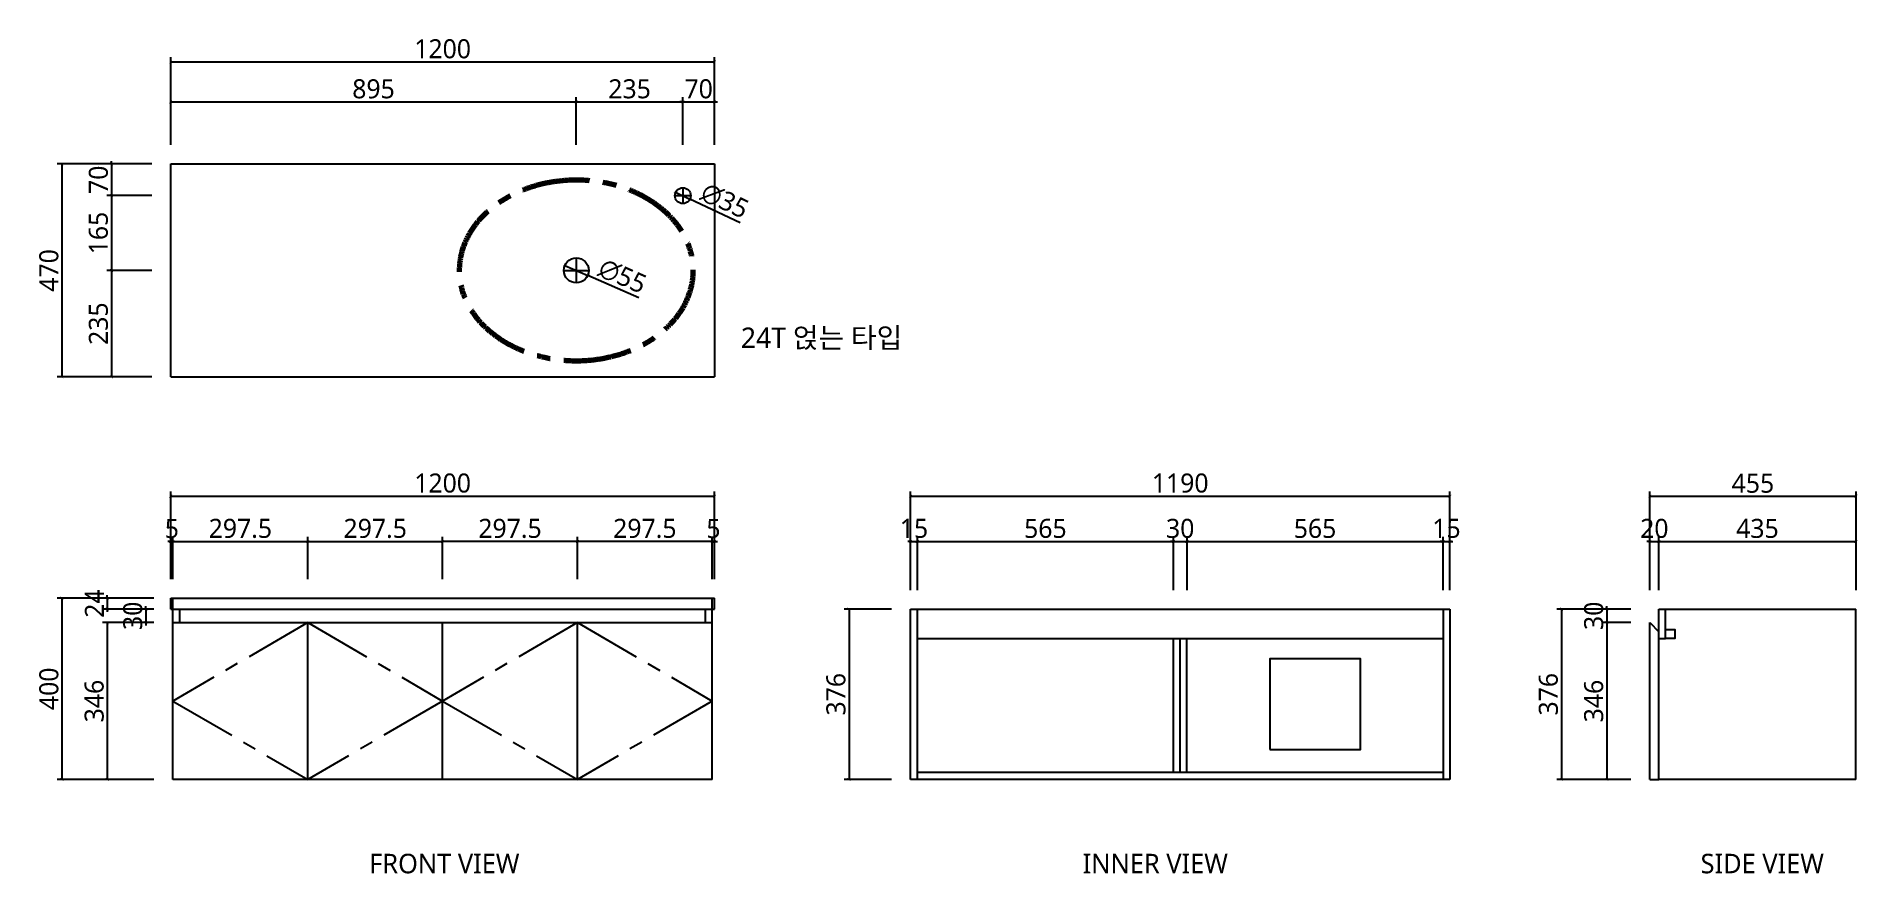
# Model space of a CAD drawing. Extents: x 928564 to 932583, y -539767 to -537920.
import ezdxf
from ezdxf.enums import TextEntityAlignment as Align

# ---------------------------------------------------------------- set-up
doc = ezdxf.new("R2010")
doc.units = 0
doc.header["$LTSCALE"] = 60
doc.header["$MEASUREMENT"] = 0
doc.header["$PDMODE"] = 34
doc.header["$PDSIZE"] = -5
doc.linetypes.add('CENTERX2', pattern=[4, 2.5, -0.5, 0.5, -0.5])
doc.layers.get('0').update_dxf_attribs({"linetype": 'CONTINUOUS'})
doc.layers.get('Defpoints').update_dxf_attribs({"color": 13, "linetype": 'CONTINUOUS'})
for name, color, linetype in [('HAT', 251, 'CENTERX2'), ('S-DIM', 8, 'CONTINUOUS'), ('TEX', 3, 'CONTINUOUS'), ('TITLE @ 1', 251, 'CONTINUOUS')]:
    doc.layers.add(name, color=color, linetype=linetype)
doc.styles.get("Standard").update_dxf_attribs({"font": 'malgun.ttf'})
doc.styles.add('카비원', font='malgun.ttf', dxfattribs={"height": 45})
doc.dimstyles.new('카비원', dxfattribs={"dimscale": 7, "dimtxt": 6, "dimasz": 0.9, "dimexe": 1.5, "dimexo": 6, "dimgap": 1, "dimtad": 1, "dimdsep": 46, "dimtxsty": 'Standard', "dimblk": 'ARCHTICK', "dimcen": 3, "dimclrd": 8, "dimclre": 8, "dimclrt": 7, "dimazin": 0, "dimtfac": 0.6, "dimtix": 1, "dimtmove": 1, "dimatfit": 3, "dimfxl": 1.5, "dimtolj": 1, "dimtzin": 0, "dimlwd": -1, "dimlwe": -1, "dimarcsym": 1})

# ---------------------------------------------------------------- blocks, each defined once
blk = doc.blocks.new('_ArchTick')
at = {"color": 0, "linetype": 'ByBlock', "transparency": 16777216, "const_width": 0.15}
blk.add_lwpolyline([(-0.5, -0.5), (0.5, 0.5)], dxfattribs=at)
blk = doc.blocks.new('*D4564')
at = {"layer": 'Defpoints', "color": 0}
for p in [(930060.6, -538934.5), (928860.6, -539159.5), (930060.6, -539159.5)]:
    blk.add_point(p, dxfattribs=at)
at = {"layer": 'S-DIM', "color": 8}
for p, q in [((928860.6, -539117.5), (928860.6, -538924)), ((928860.6, -538934.5), (930060.6, -538934.5)), ((930060.6, -539117.5), (930060.6, -538924))]:
    blk.add_line(p, q, dxfattribs=at)
at = {"layer": 'S-DIM', "color": 8, "xscale": 6.3, "yscale": 6.3, "zscale": 6.3, "rotation": 180}
blk.add_blockref('_ArchTick', (928860.6, -538934.5), dxfattribs=at)
at = {"layer": 'S-DIM', "color": 8, "xscale": 6.3, "yscale": 6.3, "zscale": 6.3}
blk.add_blockref('_ArchTick', (930060.6, -538934.5), dxfattribs=at)
at = {"layer": 'S-DIM', "color": 7, "insert": (929460.6, -538905.7), "char_height": 42, "attachment_point": 5}
blk.add_mtext('\\A1;1200', dxfattribs=at)
blk = doc.blocks.new('*D4565')
at = {"layer": 'Defpoints', "color": 0}
for p in [(928865.6, -539159.5), (928620.6, -539559.5), (928865.6, -539559.5)]:
    blk.add_point(p, dxfattribs=at)
at = {"layer": 'S-DIM', "color": 8}
for p, q in [((928823.6, -539159.5), (928610.1, -539159.5)), ((928620.6, -539159.5), (928620.6, -539559.5)), ((928823.6, -539559.5), (928610.1, -539559.5))]:
    blk.add_line(p, q, dxfattribs=at)
at = {"layer": 'S-DIM', "color": 8, "xscale": 6.3, "yscale": 6.3, "zscale": 6.3}
for p, rotation in [((928620.6, -539159.5), 90), ((928620.6, -539559.5), 270)]:
    blk.add_blockref('_ArchTick', p, dxfattribs=dict(at, rotation=rotation))
at = {"layer": 'S-DIM', "color": 7, "insert": (928591.9, -539359.5), "char_height": 42, "attachment_point": 5, "rotation": 90}
blk.add_mtext('\\A1;400', dxfattribs=at)
blk = doc.blocks.new('*D4566')
at = {"layer": 'Defpoints', "color": 0}
for p in [(928865.6, -539213.5), (928720.6, -539559.5), (928865.6, -539559.5)]:
    blk.add_point(p, dxfattribs=at)
at = {"layer": 'S-DIM', "color": 8}
for p, q in [((928823.6, -539213.5), (928710.1, -539213.5)), ((928720.6, -539213.5), (928720.6, -539559.5)), ((928823.6, -539559.5), (928710.1, -539559.5))]:
    blk.add_line(p, q, dxfattribs=at)
at = {"layer": 'S-DIM', "color": 8, "xscale": 6.3, "yscale": 6.3, "zscale": 6.3}
for p, rotation in [((928720.6, -539213.5), 90), ((928720.6, -539559.5), 270)]:
    blk.add_blockref('_ArchTick', p, dxfattribs=dict(at, rotation=rotation))
at = {"layer": 'S-DIM', "color": 7, "insert": (928691.9, -539386.5), "char_height": 42, "attachment_point": 5, "rotation": 90}
blk.add_mtext('\\A1;346', dxfattribs=at)
blk = doc.blocks.new('*D4567')
at = {"layer": 'Defpoints', "color": 0}
for p in [(932579.3, -538934.5), (932124.3, -539183.5), (932579.3, -539183.5)]:
    blk.add_point(p, dxfattribs=at)
at = {"layer": 'S-DIM', "color": 8}
for p, q in [((932124.3, -539141.5), (932124.3, -538924)), ((932124.3, -538934.5), (932579.3, -538934.5)), ((932579.3, -539141.5), (932579.3, -538924))]:
    blk.add_line(p, q, dxfattribs=at)
at = {"layer": 'S-DIM', "color": 8, "xscale": 6.3, "yscale": 6.3, "zscale": 6.3, "rotation": 180}
blk.add_blockref('_ArchTick', (932124.3, -538934.5), dxfattribs=at)
at = {"layer": 'S-DIM', "color": 8, "xscale": 6.3, "yscale": 6.3, "zscale": 6.3}
blk.add_blockref('_ArchTick', (932579.3, -538934.5), dxfattribs=at)
at = {"layer": 'S-DIM', "color": 7, "insert": (932351.8, -538906.1), "char_height": 42, "attachment_point": 5}
blk.add_mtext('\\A1;455', dxfattribs=at)
blk = doc.blocks.new('*D4568')
at = {"layer": 'Defpoints', "color": 0}
for p in [(932124.3, -539183.5), (931929.3, -539559.5), (932124.3, -539559.5)]:
    blk.add_point(p, dxfattribs=at)
at = {"layer": 'S-DIM', "color": 8}
for p, q in [((932082.3, -539183.5), (931918.8, -539183.5)), ((931929.3, -539183.5), (931929.3, -539559.5)), ((932082.3, -539559.5), (931918.8, -539559.5))]:
    blk.add_line(p, q, dxfattribs=at)
at = {"layer": 'S-DIM', "color": 8, "xscale": 6.3, "yscale": 6.3, "zscale": 6.3}
for p, rotation in [((931929.3, -539183.5), 90), ((931929.3, -539559.5), 270)]:
    blk.add_blockref('_ArchTick', p, dxfattribs=dict(at, rotation=rotation))
at = {"layer": 'S-DIM', "color": 7, "insert": (931900.6, -539371.5), "char_height": 42, "attachment_point": 5, "rotation": 90}
blk.add_mtext('\\A1;376', dxfattribs=at)
blk = doc.blocks.new('*D4569')
at = {"layer": 'Defpoints', "color": 0}
for p in [(932124.3, -539183.5), (932029.3, -539213.5), (932124.3, -539213.5)]:
    blk.add_point(p, dxfattribs=at)
at = {"layer": 'S-DIM', "color": 8}
for p, q in [((932082.3, -539183.5), (932018.8, -539183.5)), ((932029.3, -539183.5), (932029.3, -539177.2)), ((932029.3, -539183.5), (932029.3, -539213.5)), ((932082.3, -539213.5), (932018.8, -539213.5)), ((932029.3, -539213.5), (932029.3, -539219.8))]:
    blk.add_line(p, q, dxfattribs=at)
at = {"layer": 'S-DIM', "color": 8, "xscale": 6.3, "yscale": 6.3, "zscale": 6.3}
for p, rotation in [((932029.3, -539183.5), 270), ((932029.3, -539213.5), 90)]:
    blk.add_blockref('_ArchTick', p, dxfattribs=dict(at, rotation=rotation))
at = {"layer": 'S-DIM', "color": 7, "insert": (932000.6, -539198.5), "char_height": 42, "attachment_point": 5, "rotation": 90}
blk.add_mtext('\\A1;30', dxfattribs=at)
blk = doc.blocks.new('*D4570')
at = {"layer": 'Defpoints', "color": 0}
for p in [(932124.3, -539213.5), (932029.3, -539559.5), (932124.3, -539559.5)]:
    blk.add_point(p, dxfattribs=at)
at = {"layer": 'S-DIM', "color": 8}
for p, q in [((932082.3, -539213.5), (932018.8, -539213.5)), ((932029.3, -539213.5), (932029.3, -539559.5)), ((932082.3, -539559.5), (932018.8, -539559.5))]:
    blk.add_line(p, q, dxfattribs=at)
at = {"layer": 'S-DIM', "color": 8, "xscale": 6.3, "yscale": 6.3, "zscale": 6.3}
for p, rotation in [((932029.3, -539213.5), 90), ((932029.3, -539559.5), 270)]:
    blk.add_blockref('_ArchTick', p, dxfattribs=dict(at, rotation=rotation))
at = {"layer": 'S-DIM', "color": 7, "insert": (932000.6, -539386.5), "char_height": 42, "attachment_point": 5, "rotation": 90}
blk.add_mtext('\\A1;346', dxfattribs=at)
blk = doc.blocks.new('*D4571')
at = {"layer": 'Defpoints', "color": 0}
for p in [(932144.3, -539034.5), (932124.3, -539183.5), (932144.3, -539183.5)]:
    blk.add_point(p, dxfattribs=at)
at = {"layer": 'S-DIM', "color": 8}
for p, q in [((932124.3, -539141.5), (932124.3, -539024)), ((932144.3, -539141.5), (932144.3, -539024)), ((932124.3, -539034.5), (932118, -539034.5)), ((932124.3, -539034.5), (932144.3, -539034.5)), ((932144.3, -539034.5), (932150.6, -539034.5))]:
    blk.add_line(p, q, dxfattribs=at)
at = {"layer": 'S-DIM', "color": 8, "xscale": 6.3, "yscale": 6.3, "zscale": 6.3}
blk.add_blockref('_ArchTick', (932124.3, -539034.5), dxfattribs=at)
at = {"layer": 'S-DIM', "color": 8, "xscale": 6.3, "yscale": 6.3, "zscale": 6.3, "rotation": 180}
blk.add_blockref('_ArchTick', (932144.3, -539034.5), dxfattribs=at)
at = {"layer": 'S-DIM', "color": 7, "insert": (932134.3, -539005.8), "char_height": 42, "attachment_point": 5}
blk.add_mtext('\\A1;20', dxfattribs=at)
blk = doc.blocks.new('*D4572')
at = {"layer": 'Defpoints', "color": 0}
for p in [(932579.3, -539034.5), (932144.3, -539183.5), (932579.3, -539183.5)]:
    blk.add_point(p, dxfattribs=at)
at = {"layer": 'S-DIM', "color": 8}
for p, q in [((932144.3, -539141.5), (932144.3, -539024)), ((932579.3, -539141.5), (932579.3, -539024)), ((932144.3, -539034.5), (932579.3, -539034.5))]:
    blk.add_line(p, q, dxfattribs=at)
at = {"layer": 'S-DIM', "color": 8, "xscale": 6.3, "yscale": 6.3, "zscale": 6.3, "rotation": 180}
blk.add_blockref('_ArchTick', (932144.3, -539034.5), dxfattribs=at)
at = {"layer": 'S-DIM', "color": 8, "xscale": 6.3, "yscale": 6.3, "zscale": 6.3}
blk.add_blockref('_ArchTick', (932579.3, -539034.5), dxfattribs=at)
at = {"layer": 'S-DIM', "color": 7, "insert": (932361.8, -539005.8), "char_height": 42, "attachment_point": 5}
blk.add_mtext('\\A1;435', dxfattribs=at)
blk = doc.blocks.new('*D4573')
at = {"layer": 'Defpoints', "color": 0}
for p in [(931683.1, -538934.5), (930493.1, -539183.5), (931683.1, -539183.5)]:
    blk.add_point(p, dxfattribs=at)
at = {"layer": 'S-DIM', "color": 8}
for p, q in [((930493.1, -539141.5), (930493.1, -538924)), ((930493.1, -538934.5), (931683.1, -538934.5)), ((931683.1, -539141.5), (931683.1, -538924))]:
    blk.add_line(p, q, dxfattribs=at)
at = {"layer": 'S-DIM', "color": 8, "xscale": 6.3, "yscale": 6.3, "zscale": 6.3, "rotation": 180}
blk.add_blockref('_ArchTick', (930493.1, -538934.5), dxfattribs=at)
at = {"layer": 'S-DIM', "color": 8, "xscale": 6.3, "yscale": 6.3, "zscale": 6.3}
blk.add_blockref('_ArchTick', (931683.1, -538934.5), dxfattribs=at)
at = {"layer": 'S-DIM', "color": 7, "insert": (931088.1, -538905.7), "char_height": 42, "attachment_point": 5}
blk.add_mtext('\\A1;1190', dxfattribs=at)
blk = doc.blocks.new('*D4574')
at = {"layer": 'Defpoints', "color": 0}
for p in [(929163.1, -539034.5), (928865.6, -539159.5), (929163.1, -539159.5)]:
    blk.add_point(p, dxfattribs=at)
at = {"layer": 'S-DIM', "color": 8}
for p, q in [((928865.6, -539117.5), (928865.6, -539024)), ((929163.1, -539117.5), (929163.1, -539024)), ((928865.6, -539034.5), (929163.1, -539034.5))]:
    blk.add_line(p, q, dxfattribs=at)
at = {"layer": 'S-DIM', "color": 8, "xscale": 6.3, "yscale": 6.3, "zscale": 6.3, "rotation": 180}
blk.add_blockref('_ArchTick', (928865.6, -539034.5), dxfattribs=at)
at = {"layer": 'S-DIM', "color": 8, "xscale": 6.3, "yscale": 6.3, "zscale": 6.3}
blk.add_blockref('_ArchTick', (929163.1, -539034.5), dxfattribs=at)
at = {"layer": 'S-DIM', "color": 7, "insert": (929014.3, -539005.8), "char_height": 42, "attachment_point": 5}
blk.add_mtext('\\A1;297.5', dxfattribs=at)
blk = doc.blocks.new('*D4575')
at = {"layer": 'Defpoints', "color": 0}
for p in [(930508.1, -539034.5), (930493.1, -539183.5), (930508.1, -539183.5)]:
    blk.add_point(p, dxfattribs=at)
at = {"layer": 'S-DIM', "color": 8}
for p, q in [((930493.1, -539141.5), (930493.1, -539024)), ((930508.1, -539141.5), (930508.1, -539024)), ((930493.1, -539034.5), (930486.8, -539034.5)), ((930493.1, -539034.5), (930508.1, -539034.5)), ((930508.1, -539034.5), (930514.4, -539034.5))]:
    blk.add_line(p, q, dxfattribs=at)
at = {"layer": 'S-DIM', "color": 8, "xscale": 6.3, "yscale": 6.3, "zscale": 6.3}
blk.add_blockref('_ArchTick', (930493.1, -539034.5), dxfattribs=at)
at = {"layer": 'S-DIM', "color": 8, "xscale": 6.3, "yscale": 6.3, "zscale": 6.3, "rotation": 180}
blk.add_blockref('_ArchTick', (930508.1, -539034.5), dxfattribs=at)
at = {"layer": 'S-DIM', "color": 7, "insert": (930500.6, -539005.7), "char_height": 42, "attachment_point": 5}
blk.add_mtext('\\A1;15', dxfattribs=at)
blk = doc.blocks.new('*D4576')
at = {"layer": 'Defpoints', "color": 0}
for p in [(931683.1, -539034.5), (931668.1, -539183.5), (931683.1, -539183.5)]:
    blk.add_point(p, dxfattribs=at)
at = {"layer": 'S-DIM', "color": 8}
for p, q in [((931668.1, -539141.5), (931668.1, -539024)), ((931683.1, -539141.5), (931683.1, -539024)), ((931668.1, -539034.5), (931661.8, -539034.5)), ((931668.1, -539034.5), (931683.1, -539034.5)), ((931683.1, -539034.5), (931689.4, -539034.5))]:
    blk.add_line(p, q, dxfattribs=at)
at = {"layer": 'S-DIM', "color": 8, "xscale": 6.3, "yscale": 6.3, "zscale": 6.3}
blk.add_blockref('_ArchTick', (931668.1, -539034.5), dxfattribs=at)
at = {"layer": 'S-DIM', "color": 8, "xscale": 6.3, "yscale": 6.3, "zscale": 6.3, "rotation": 180}
blk.add_blockref('_ArchTick', (931683.1, -539034.5), dxfattribs=at)
at = {"layer": 'S-DIM', "color": 7, "insert": (931675.6, -539005.7), "char_height": 42, "attachment_point": 5}
blk.add_mtext('\\A1;15', dxfattribs=at)
blk = doc.blocks.new('*D4577')
at = {"layer": 'Defpoints', "color": 0}
for p in [(928720.6, -539183.5), (928865.6, -539159.5), (928865.6, -539183.5)]:
    blk.add_point(p, dxfattribs=at)
at = {"layer": 'S-DIM', "color": 8}
for p, q in [((928720.6, -539159.5), (928720.6, -539153.2)), ((928823.6, -539159.5), (928710.1, -539159.5)), ((928823.6, -539183.5), (928710.1, -539183.5)), ((928720.6, -539159.5), (928720.6, -539183.5)), ((928720.6, -539183.5), (928720.6, -539189.8))]:
    blk.add_line(p, q, dxfattribs=at)
at = {"layer": 'S-DIM', "color": 8, "xscale": 6.3, "yscale": 6.3, "zscale": 6.3}
for p, rotation in [((928720.6, -539159.5), 270), ((928720.6, -539183.5), 90)]:
    blk.add_blockref('_ArchTick', p, dxfattribs=dict(at, rotation=rotation))
at = {"layer": 'S-DIM', "color": 7, "insert": (928692.2, -539171.5), "char_height": 42, "attachment_point": 5, "rotation": 90}
blk.add_mtext('\\A1;24', dxfattribs=at)
blk = doc.blocks.new('*D4578')
at = {"layer": 'Defpoints', "color": 0}
for p in [(928865.6, -539183.5), (928805.7, -539213.5), (928865.6, -539213.5)]:
    blk.add_point(p, dxfattribs=at)
at = {"layer": 'S-DIM', "color": 8}
for p, q in [((928823.6, -539183.5), (928795.2, -539183.5)), ((928805.7, -539183.5), (928805.7, -539177.2)), ((928805.7, -539183.5), (928805.7, -539213.5)), ((928823.6, -539213.5), (928795.2, -539213.5)), ((928805.7, -539213.5), (928805.7, -539219.8))]:
    blk.add_line(p, q, dxfattribs=at)
at = {"layer": 'S-DIM', "color": 8, "xscale": 6.3, "yscale": 6.3, "zscale": 6.3}
for p, rotation in [((928805.7, -539183.5), 270), ((928805.7, -539213.5), 90)]:
    blk.add_blockref('_ArchTick', p, dxfattribs=dict(at, rotation=rotation))
at = {"layer": 'S-DIM', "color": 7, "insert": (928777, -539198.5), "char_height": 42, "attachment_point": 5, "rotation": 90}
blk.add_mtext('\\A1;30', dxfattribs=at)
blk = doc.blocks.new('*D4579')
at = {"layer": 'Defpoints', "color": 0}
for p in [(930060.6, -539034.5), (930055.6, -539159.5), (930060.6, -539159.5)]:
    blk.add_point(p, dxfattribs=at)
at = {"layer": 'S-DIM', "color": 8}
for p, q in [((930055.6, -539117.5), (930055.6, -539024)), ((930060.6, -539117.5), (930060.6, -539024)), ((930055.6, -539034.5), (930049.3, -539034.5)), ((930055.6, -539034.5), (930060.6, -539034.5)), ((930060.6, -539034.5), (930066.9, -539034.5))]:
    blk.add_line(p, q, dxfattribs=at)
at = {"layer": 'S-DIM', "color": 8, "xscale": 6.3, "yscale": 6.3, "zscale": 6.3}
blk.add_blockref('_ArchTick', (930055.6, -539034.5), dxfattribs=at)
at = {"layer": 'S-DIM', "color": 8, "xscale": 6.3, "yscale": 6.3, "zscale": 6.3, "rotation": 180}
blk.add_blockref('_ArchTick', (930060.6, -539034.5), dxfattribs=at)
at = {"layer": 'S-DIM', "color": 7, "insert": (930058.1, -539006.1), "char_height": 42, "attachment_point": 5}
blk.add_mtext('\\A1;5', dxfattribs=at)
blk = doc.blocks.new('*D4580')
at = {"layer": 'Defpoints', "color": 0}
for p in [(928860.6, -539034.5), (928860.6, -539159.5), (928865.6, -539159.5)]:
    blk.add_point(p, dxfattribs=at)
at = {"layer": 'S-DIM', "color": 8}
for p, q in [((928860.6, -539117.5), (928860.6, -539024)), ((928865.6, -539117.5), (928865.6, -539024)), ((928860.6, -539034.5), (928854.3, -539034.5)), ((928865.6, -539034.5), (928860.6, -539034.5)), ((928865.6, -539034.5), (928871.9, -539034.5))]:
    blk.add_line(p, q, dxfattribs=at)
at = {"layer": 'S-DIM', "color": 8, "xscale": 6.3, "yscale": 6.3, "zscale": 6.3}
blk.add_blockref('_ArchTick', (928860.6, -539034.5), dxfattribs=at)
at = {"layer": 'S-DIM', "color": 8, "xscale": 6.3, "yscale": 6.3, "zscale": 6.3, "rotation": 180}
blk.add_blockref('_ArchTick', (928865.6, -539034.5), dxfattribs=at)
at = {"layer": 'S-DIM', "color": 7, "insert": (928863.1, -539006.1), "char_height": 42, "attachment_point": 5}
blk.add_mtext('\\A1;5', dxfattribs=at)
blk = doc.blocks.new('*D4581')
at = {"layer": 'Defpoints', "color": 0}
for p in [(928860.6, -538201.3), (928620.6, -538671.3), (928860.6, -538671.3)]:
    blk.add_point(p, dxfattribs=at)
at = {"layer": 'S-DIM', "color": 8}
for p, q in [((928818.6, -538201.3), (928610.1, -538201.3)), ((928620.6, -538201.3), (928620.6, -538671.3)), ((928818.6, -538671.3), (928610.1, -538671.3))]:
    blk.add_line(p, q, dxfattribs=at)
at = {"layer": 'S-DIM', "color": 8, "xscale": 6.3, "yscale": 6.3, "zscale": 6.3}
for p, rotation in [((928620.6, -538201.3), 90), ((928620.6, -538671.3), 270)]:
    blk.add_blockref('_ArchTick', p, dxfattribs=dict(at, rotation=rotation))
at = {"layer": 'S-DIM', "color": 7, "insert": (928591.9, -538436.3), "char_height": 42, "attachment_point": 5, "rotation": 90}
blk.add_mtext('\\A1;470', dxfattribs=at)
blk = doc.blocks.new('*D4582')
at = {"layer": 'Defpoints', "color": 0}
for p in [(929460.6, -539034.5), (929163.1, -539159.5), (929460.6, -539159.5)]:
    blk.add_point(p, dxfattribs=at)
at = {"layer": 'S-DIM', "color": 8}
for p, q in [((929163.1, -539117.5), (929163.1, -539024)), ((929460.6, -539117.5), (929460.6, -539024)), ((929163.1, -539034.5), (929460.6, -539034.5))]:
    blk.add_line(p, q, dxfattribs=at)
at = {"layer": 'S-DIM', "color": 8, "xscale": 6.3, "yscale": 6.3, "zscale": 6.3, "rotation": 180}
blk.add_blockref('_ArchTick', (929163.1, -539034.5), dxfattribs=at)
at = {"layer": 'S-DIM', "color": 8, "xscale": 6.3, "yscale": 6.3, "zscale": 6.3}
blk.add_blockref('_ArchTick', (929460.6, -539034.5), dxfattribs=at)
at = {"layer": 'S-DIM', "color": 7, "insert": (929311.8, -539005.8), "char_height": 42, "attachment_point": 5}
blk.add_mtext('\\A1;297.5', dxfattribs=at)
blk = doc.blocks.new('*D4583')
at = {"layer": 'Defpoints', "color": 0}
for p in [(931073.1, -539034.5), (930508.1, -539183.5), (931073.1, -539183.5)]:
    blk.add_point(p, dxfattribs=at)
at = {"layer": 'S-DIM', "color": 8}
for p, q in [((930508.1, -539141.5), (930508.1, -539024)), ((931073.1, -539141.5), (931073.1, -539024)), ((930508.1, -539034.5), (931073.1, -539034.5))]:
    blk.add_line(p, q, dxfattribs=at)
at = {"layer": 'S-DIM', "color": 8, "xscale": 6.3, "yscale": 6.3, "zscale": 6.3, "rotation": 180}
blk.add_blockref('_ArchTick', (930508.1, -539034.5), dxfattribs=at)
at = {"layer": 'S-DIM', "color": 8, "xscale": 6.3, "yscale": 6.3, "zscale": 6.3}
blk.add_blockref('_ArchTick', (931073.1, -539034.5), dxfattribs=at)
at = {"layer": 'S-DIM', "color": 7, "insert": (930790.6, -539005.8), "char_height": 42, "attachment_point": 5}
blk.add_mtext('\\A1;565', dxfattribs=at)
blk = doc.blocks.new('*D4584')
at = {"layer": 'Defpoints', "color": 0}
for p in [(929758.1, -539034.5), (929758.1, -539159.5), (930055.6, -539159.5)]:
    blk.add_point(p, dxfattribs=at)
at = {"layer": 'S-DIM', "color": 8}
for p, q in [((929758.1, -539117.5), (929758.1, -539024)), ((930055.6, -539117.5), (930055.6, -539024)), ((930055.6, -539034.5), (929758.1, -539034.5))]:
    blk.add_line(p, q, dxfattribs=at)
at = {"layer": 'S-DIM', "color": 8, "xscale": 6.3, "yscale": 6.3, "zscale": 6.3, "rotation": 180}
blk.add_blockref('_ArchTick', (929758.1, -539034.5), dxfattribs=at)
at = {"layer": 'S-DIM', "color": 8, "xscale": 6.3, "yscale": 6.3, "zscale": 6.3}
blk.add_blockref('_ArchTick', (930055.6, -539034.5), dxfattribs=at)
at = {"layer": 'S-DIM', "color": 7, "insert": (929906.8, -539005.8), "char_height": 42, "attachment_point": 5}
blk.add_mtext('\\A1;297.5', dxfattribs=at)
blk = doc.blocks.new('*D4585')
at = {"layer": 'Defpoints', "color": 0}
for p in [(929460.6, -539034.5), (929460.6, -539159.5), (929758.1, -539159.5)]:
    blk.add_point(p, dxfattribs=at)
at = {"layer": 'S-DIM', "color": 8}
for p, q in [((929460.6, -539117.5), (929460.6, -539024)), ((929758.1, -539117.5), (929758.1, -539024)), ((929758.1, -539034.5), (929460.6, -539034.5))]:
    blk.add_line(p, q, dxfattribs=at)
at = {"layer": 'S-DIM', "color": 8, "xscale": 6.3, "yscale": 6.3, "zscale": 6.3, "rotation": 180}
blk.add_blockref('_ArchTick', (929460.6, -539034.5), dxfattribs=at)
at = {"layer": 'S-DIM', "color": 8, "xscale": 6.3, "yscale": 6.3, "zscale": 6.3}
blk.add_blockref('_ArchTick', (929758.1, -539034.5), dxfattribs=at)
at = {"layer": 'S-DIM', "color": 7, "insert": (929609.3, -539005.8), "char_height": 42, "attachment_point": 5}
blk.add_mtext('\\A1;297.5', dxfattribs=at)
blk = doc.blocks.new('*D4586')
at = {"layer": 'Defpoints', "color": 0}
for p in [(931103.1, -539034.5), (931073.1, -539183.5), (931103.1, -539183.5)]:
    blk.add_point(p, dxfattribs=at)
at = {"layer": 'S-DIM', "color": 8}
for p, q in [((931073.1, -539141.5), (931073.1, -539024)), ((931103.1, -539141.5), (931103.1, -539024)), ((931073.1, -539034.5), (931066.8, -539034.5)), ((931073.1, -539034.5), (931103.1, -539034.5)), ((931103.1, -539034.5), (931109.4, -539034.5))]:
    blk.add_line(p, q, dxfattribs=at)
at = {"layer": 'S-DIM', "color": 8, "xscale": 6.3, "yscale": 6.3, "zscale": 6.3}
blk.add_blockref('_ArchTick', (931073.1, -539034.5), dxfattribs=at)
at = {"layer": 'S-DIM', "color": 8, "xscale": 6.3, "yscale": 6.3, "zscale": 6.3, "rotation": 180}
blk.add_blockref('_ArchTick', (931103.1, -539034.5), dxfattribs=at)
at = {"layer": 'S-DIM', "color": 7, "insert": (931088.1, -539005.8), "char_height": 42, "attachment_point": 5}
blk.add_mtext('\\A1;30', dxfattribs=at)
blk = doc.blocks.new('*D4587')
at = {"layer": 'Defpoints', "color": 0}
for p in [(931668.1, -539034.5), (931103.1, -539183.5), (931668.1, -539183.5)]:
    blk.add_point(p, dxfattribs=at)
at = {"layer": 'S-DIM', "color": 8}
for p, q in [((931103.1, -539141.5), (931103.1, -539024)), ((931668.1, -539141.5), (931668.1, -539024)), ((931103.1, -539034.5), (931668.1, -539034.5))]:
    blk.add_line(p, q, dxfattribs=at)
at = {"layer": 'S-DIM', "color": 8, "xscale": 6.3, "yscale": 6.3, "zscale": 6.3, "rotation": 180}
blk.add_blockref('_ArchTick', (931103.1, -539034.5), dxfattribs=at)
at = {"layer": 'S-DIM', "color": 8, "xscale": 6.3, "yscale": 6.3, "zscale": 6.3}
blk.add_blockref('_ArchTick', (931668.1, -539034.5), dxfattribs=at)
at = {"layer": 'S-DIM', "color": 7, "insert": (931385.6, -539005.8), "char_height": 42, "attachment_point": 5}
blk.add_mtext('\\A1;565', dxfattribs=at)
blk = doc.blocks.new('*D4588')
at = {"layer": 'Defpoints', "color": 0}
for p in [(930493.1, -539183.5), (930357.3, -539559.5), (930493.1, -539559.5)]:
    blk.add_point(p, dxfattribs=at)
at = {"layer": 'S-DIM', "color": 8}
for p, q in [((930451.1, -539183.5), (930346.8, -539183.5)), ((930357.3, -539183.5), (930357.3, -539559.5)), ((930451.1, -539559.5), (930346.8, -539559.5))]:
    blk.add_line(p, q, dxfattribs=at)
at = {"layer": 'S-DIM', "color": 8, "xscale": 6.3, "yscale": 6.3, "zscale": 6.3}
for p, rotation in [((930357.3, -539183.5), 90), ((930357.3, -539559.5), 270)]:
    blk.add_blockref('_ArchTick', p, dxfattribs=dict(at, rotation=rotation))
at = {"layer": 'S-DIM', "color": 7, "insert": (930328.6, -539371.5), "char_height": 42, "attachment_point": 5, "rotation": 90}
blk.add_mtext('\\A1;376', dxfattribs=at)
blk = doc.blocks.new('*D4589')
at = {"layer": 'Defpoints', "color": 0}
for p in [(930060.6, -537976.3), (928860.6, -538201.3), (930060.6, -538201.3)]:
    blk.add_point(p, dxfattribs=at)
at = {"layer": 'S-DIM', "color": 8}
for p, q in [((928860.6, -538159.3), (928860.6, -537965.8)), ((928860.6, -537976.3), (930060.6, -537976.3)), ((930060.6, -538159.3), (930060.6, -537965.8))]:
    blk.add_line(p, q, dxfattribs=at)
at = {"layer": 'S-DIM', "color": 8, "xscale": 6.3, "yscale": 6.3, "zscale": 6.3, "rotation": 180}
blk.add_blockref('_ArchTick', (928860.6, -537976.3), dxfattribs=at)
at = {"layer": 'S-DIM', "color": 8, "xscale": 6.3, "yscale": 6.3, "zscale": 6.3}
blk.add_blockref('_ArchTick', (930060.6, -537976.3), dxfattribs=at)
at = {"layer": 'S-DIM', "color": 7, "insert": (929460.6, -537947.5), "char_height": 42, "attachment_point": 5}
blk.add_mtext('\\A1;1200', dxfattribs=at)
blk = doc.blocks.new('*D4590')
at = {"layer": 'Defpoints', "color": 0}
for p in [(929974.8, -538263.8), (930006.4, -538278.8)]:
    blk.add_point(p, dxfattribs=at)
at = {"layer": 'S-DIM', "color": 8}
for p in [(929974.8, -538263.8), (930117.4, -538331.6)]:
    blk.add_line(p, (930006.4, -538278.8), dxfattribs=at)
at = {"layer": 'S-DIM', "color": 8, "xscale": 6.3, "yscale": 6.3, "zscale": 6.3}
for p, rotation in [((929974.8, -538263.8), 334.6027560891606), ((930006.4, -538278.8), 154.6027560891606)]:
    blk.add_blockref('_ArchTick', p, dxfattribs=dict(at, rotation=rotation))
at = {"layer": 'S-DIM', "color": 7, "insert": (930083.1, -538282.6), "char_height": 42, "attachment_point": 5, "rotation": 334.6028}
blk.add_mtext('\\A1;∅35', dxfattribs=at)
blk = doc.blocks.new('*D4591')
at = {"layer": 'Defpoints', "color": 0}
for p in [(929730.4, -538425.2), (929780.7, -538447.4)]:
    blk.add_point(p, dxfattribs=at)
at = {"layer": 'S-DIM', "color": 8}
for p in [(929730.4, -538425.2), (929893.2, -538497.1)]:
    blk.add_line(p, (929780.7, -538447.4), dxfattribs=at)
at = {"layer": 'S-DIM', "color": 8, "xscale": 6.3, "yscale": 6.3, "zscale": 6.3}
for p, rotation in [((929730.4, -538425.2), 336.1742943131352), ((929780.7, -538447.4), 156.1742943131352)]:
    blk.add_blockref('_ArchTick', p, dxfattribs=dict(at, rotation=rotation))
at = {"layer": 'S-DIM', "color": 7, "insert": (929857.5, -538449.1), "char_height": 42, "attachment_point": 5, "rotation": 336.1743}
blk.add_mtext('\\A1;∅55', dxfattribs=at)
blk = doc.blocks.new('*D4592')
at = {"layer": 'Defpoints', "color": 0}
for p in [(929755.6, -538064.5), (928860.6, -538201.3), (929755.6, -538201.3)]:
    blk.add_point(p, dxfattribs=at)
at = {"layer": 'S-DIM', "color": 8}
for p, q in [((928860.6, -538159.3), (928860.6, -538054)), ((928860.6, -538064.5), (929755.6, -538064.5)), ((929755.6, -538159.3), (929755.6, -538054))]:
    blk.add_line(p, q, dxfattribs=at)
at = {"layer": 'S-DIM', "color": 8, "xscale": 6.3, "yscale": 6.3, "zscale": 6.3, "rotation": 180}
blk.add_blockref('_ArchTick', (928860.6, -538064.5), dxfattribs=at)
at = {"layer": 'S-DIM', "color": 8, "xscale": 6.3, "yscale": 6.3, "zscale": 6.3}
blk.add_blockref('_ArchTick', (929755.6, -538064.5), dxfattribs=at)
at = {"layer": 'S-DIM', "color": 7, "insert": (929308.1, -538035.8), "char_height": 42, "attachment_point": 5}
blk.add_mtext('\\A1;895', dxfattribs=at)
blk = doc.blocks.new('*D4593')
at = {"layer": 'Defpoints', "color": 0}
for p in [(929990.6, -538064.5), (929755.6, -538201.3), (929990.6, -538201.3)]:
    blk.add_point(p, dxfattribs=at)
at = {"layer": 'S-DIM', "color": 8}
for p, q in [((929755.6, -538159.3), (929755.6, -538054)), ((929755.6, -538064.5), (929990.6, -538064.5)), ((929990.6, -538159.3), (929990.6, -538054))]:
    blk.add_line(p, q, dxfattribs=at)
at = {"layer": 'S-DIM', "color": 8, "xscale": 6.3, "yscale": 6.3, "zscale": 6.3, "rotation": 180}
blk.add_blockref('_ArchTick', (929755.6, -538064.5), dxfattribs=at)
at = {"layer": 'S-DIM', "color": 8, "xscale": 6.3, "yscale": 6.3, "zscale": 6.3}
blk.add_blockref('_ArchTick', (929990.6, -538064.5), dxfattribs=at)
at = {"layer": 'S-DIM', "color": 7, "insert": (929873.1, -538035.8), "char_height": 42, "attachment_point": 5}
blk.add_mtext('\\A1;235', dxfattribs=at)
blk = doc.blocks.new('*D4594')
at = {"layer": 'Defpoints', "color": 0}
for p in [(930060.6, -538064.5), (929990.6, -538201.3), (930060.6, -538201.3)]:
    blk.add_point(p, dxfattribs=at)
at = {"layer": 'S-DIM', "color": 8}
for p, q in [((929990.6, -538064.5), (929984.3, -538064.5)), ((929990.6, -538159.3), (929990.6, -538054)), ((929990.6, -538064.5), (930060.6, -538064.5)), ((930060.6, -538159.3), (930060.6, -538054)), ((930060.6, -538064.5), (930066.9, -538064.5))]:
    blk.add_line(p, q, dxfattribs=at)
at = {"layer": 'S-DIM', "color": 8, "xscale": 6.3, "yscale": 6.3, "zscale": 6.3}
blk.add_blockref('_ArchTick', (929990.6, -538064.5), dxfattribs=at)
at = {"layer": 'S-DIM', "color": 8, "xscale": 6.3, "yscale": 6.3, "zscale": 6.3, "rotation": 180}
blk.add_blockref('_ArchTick', (930060.6, -538064.5), dxfattribs=at)
at = {"layer": 'S-DIM', "color": 7, "insert": (930025.6, -538035.8), "char_height": 42, "attachment_point": 5}
blk.add_mtext('\\A1;70', dxfattribs=at)
blk = doc.blocks.new('*D4595')
at = {"color": 8}
for p, q in [((928818.6, -538201.3), (928719.4, -538201.3)), ((928729.9, -538201.3), (928729.9, -538195)), ((928729.9, -538201.3), (928729.9, -538271.3)), ((928818.6, -538271.3), (928719.4, -538271.3)), ((928729.9, -538271.3), (928729.9, -538277.6))]:
    blk.add_line(p, q, dxfattribs=at)
at = {"layer": 'Defpoints', "color": 0}
for p in [(928860.6, -538201.3), (928729.9, -538271.3), (928860.6, -538271.3)]:
    blk.add_point(p, dxfattribs=at)
at = {"color": 8, "xscale": 6.3, "yscale": 6.3, "zscale": 6.3}
for p, rotation in [((928729.9, -538201.3), 270), ((928729.9, -538271.3), 90)]:
    blk.add_blockref('_ArchTick', p, dxfattribs=dict(at, rotation=rotation))
at = {"color": 7, "insert": (928701.2, -538236.3), "char_height": 42, "attachment_point": 5, "rotation": 90}
blk.add_mtext('\\A1;70', dxfattribs=at)
blk = doc.blocks.new('*D4596')
at = {"color": 8}
for p, q in [((928818.6, -538271.3), (928719.4, -538271.3)), ((928729.9, -538271.3), (928729.9, -538436.3)), ((928818.6, -538436.3), (928719.4, -538436.3))]:
    blk.add_line(p, q, dxfattribs=at)
at = {"layer": 'Defpoints', "color": 0}
for p in [(928860.6, -538271.3), (928729.9, -538436.3), (928860.6, -538436.3)]:
    blk.add_point(p, dxfattribs=at)
at = {"color": 8, "xscale": 6.3, "yscale": 6.3, "zscale": 6.3}
for p, rotation in [((928729.9, -538271.3), 90), ((928729.9, -538436.3), 270)]:
    blk.add_blockref('_ArchTick', p, dxfattribs=dict(at, rotation=rotation))
at = {"color": 7, "insert": (928701.1, -538353.8), "char_height": 42, "attachment_point": 5, "rotation": 90}
blk.add_mtext('\\A1;165', dxfattribs=at)
blk = doc.blocks.new('*D4597')
at = {"color": 8}
for p, q in [((928818.6, -538436.3), (928719.4, -538436.3)), ((928729.9, -538436.3), (928729.9, -538671.3)), ((928818.6, -538671.3), (928719.4, -538671.3))]:
    blk.add_line(p, q, dxfattribs=at)
at = {"layer": 'Defpoints', "color": 0}
for p in [(928860.6, -538436.3), (928729.9, -538671.3), (928860.6, -538671.3)]:
    blk.add_point(p, dxfattribs=at)
at = {"color": 8, "xscale": 6.3, "yscale": 6.3, "zscale": 6.3}
for p, rotation in [((928729.9, -538436.3), 90), ((928729.9, -538671.3), 270)]:
    blk.add_blockref('_ArchTick', p, dxfattribs=dict(at, rotation=rotation))
at = {"color": 7, "insert": (928701.2, -538553.8), "char_height": 42, "attachment_point": 5, "rotation": 90}
blk.add_mtext('\\A1;235', dxfattribs=at)

msp = doc.modelspace()

# ---------------------------------------------------------------- linework, layer by layer
for p, q in [((928860.568, -538201.34), (930060.568, -538201.34)), ((928860.568, -538671.34), (928860.568, -538201.34)), ((930060.568, -538201.34), (930060.568, -538671.34)), ((929990.568, -538253.84), (929990.568, -538288.84)), ((929973.068, -538271.34), (930008.068, -538271.34)), ((929755.568, -538408.84), (929755.568, -538463.84)), ((929728.068, -538436.34), (929783.068, -538436.34)), ((928860.568, -538671.34), (930060.568, -538671.34)), ((928860.568, -539159.478), (930060.568, -539159.478)), ((928860.568, -539183.478), (928860.568, -539159.478)), ((928860.568, -539183.478), (930060.568, -539183.478)), ((928865.568, -539559.478), (928865.568, -539159.478)), ((928865.568, -539559.478), (928865.568, -539159.478)), ((928865.568, -539559.478), (928865.568, -539159.478)), ((928865.568, -539183.478), (930060.568, -539183.478)), ((928880.568, -539213.478), (928880.568, -539183.478)), ((930040.568, -539213.478), (930040.568, -539183.478)), ((930055.568, -539559.478), (930055.568, -539159.478)), ((930055.568, -539559.478), (930055.568, -539159.478)), ((930060.568, -539183.478), (930060.568, -539159.478)), ((930493.077, -539183.478), (931683.077, -539183.478)), ((930493.077, -539559.478), (930493.077, -539183.478)), ((930508.077, -539559.478), (930508.077, -539183.478)), ((931668.077, -539183.478), (931668.077, -539559.478)), ((931683.077, -539183.478), (931683.077, -539559.478)), ((932144.266, -539183.478), (932579.266, -539183.478)), ((932144.266, -539559.478), (932144.266, -539183.478)), ((932579.266, -539559.478), (932579.266, -539183.478)), ((928865.568, -539213.478), (930055.568, -539213.478)), ((929163.068, -539559.478), (929163.068, -539213.478)), ((929460.568, -539559.478), (929460.568, -539213.478)), ((929758.068, -539559.478), (929758.068, -539213.478)), ((932124.266, -539559.478), (932124.266, -539213.478)), ((932124.266, -539213.478), (932144.266, -539233.478)), ((930508.077, -539248.478), (931668.077, -539248.478)), ((931073.077, -539544.478), (931073.077, -539248.478)), ((931088.077, -539544.478), (931088.077, -539248.478)), ((931103.077, -539544.478), (931103.077, -539248.478)), ((931668.077, -539544.478), (930508.077, -539544.478)), ((930055.568, -539559.478), (928865.568, -539559.478)), ((931683.077, -539559.478), (930493.077, -539559.478)), ((932124.266, -539559.478), (932144.266, -539559.478)), ((932579.266, -539559.478), (932144.266, -539559.478))]:
    msp.add_line(p, q)
at = {"color": 252, "linetype": 'CENTERX2'}
for p, q in [((932159.263, -539248.478), (932159.263, -539183.478)), ((932144.266, -539248.478), (932159.263, -539248.478))]:
    msp.add_line(p, q, dxfattribs=at)
at = {"color": 8}
msp.add_lwpolyline([(932159.263, -539228.478), (932179.263, -539228.478), (932179.263, -539248.478), (932159.263, -539248.478)], close=True, dxfattribs=at)
msp.add_lwpolyline([(931285.577, -539493.318), (931485.577, -539493.318), (931485.577, -539293.318), (931285.577, -539293.318)], close=True)
for centre, radius in [((929990.568, -538271.34), 17.5), ((929755.568, -538436.34), 27.5)]:
    msp.add_circle(centre, radius)
at = {"layer": 'HAT', "linetype": 'CENTERX2'}
for points in [[(929163.068, -539213.478), (928865.568, -539386.478), (929163.068, -539559.478)], [(929163.068, -539213.478), (929460.568, -539386.478), (929163.068, -539559.478)], [(929758.068, -539213.478), (929460.568, -539386.478), (929758.068, -539559.478)], [(929758.068, -539213.478), (930055.568, -539386.478), (929758.068, -539559.478)]]:
    msp.add_lwpolyline(points, dxfattribs=at)
at = {"layer": 'HAT', "linetype": 'CENTERX2', "lineweight": 100}
msp.add_ellipse((929755.568, -538436.34), major_axis=(-257.5, 0), ratio=0.77669903, dxfattribs=at)

# ---------------------------------------------------------------- texts
at = {"layer": 'TEX', "style": '카비원'}
msp.add_text('24T 얹는 타입', height=45, dxfattribs=at).set_placement((930118.685, -538607.369))
at = {"layer": 'TITLE @ 1', "style": '카비원'}
for s, p in [('FRONT VIEW', (929298.423, -539745.103)), ('INNER VIEW', (930872.841, -539745.103)), ('SIDE VIEW', (932236.278, -539745.103))]:
    msp.add_text(s, height=43, dxfattribs=at).set_placement(p, align=Align.MIDDLE_LEFT)

# ---------------------------------------------------------------- dimensions: what is measured, and where the dimension line sits
dim = msp.add_aligned_dim(p1=(928860.568, -538201.34), p2=(928860.568, -538271.34), distance=-130.692, dimstyle='카비원')
dim.commit()
dim.dimension.update_dxf_attribs({"geometry": '*D4595', "text_midpoint": (928701.177, -538236.34)})
for base, p1, p2, picture, middle in [((928729.876, -538436.34), (928860.568, -538271.34), (928860.568, -538436.34), '*D4596', (928701.063, -538353.84)), ((928729.876, -538671.34), (928860.568, -538436.34), (928860.568, -538671.34), '*D4597', (928701.177, -538553.84))]:
    dim = msp.add_linear_dim(base=base, p1=p1, p2=p2, angle=90, dimstyle='카비원')
    dim.commit()
    dim.dimension.update_dxf_attribs({"geometry": picture, "text_midpoint": middle})
at = {"layer": 'S-DIM'}
for base, p1, p2, picture, middle in [((930060.568, -537976.34), (928860.568, -538201.34), (930060.568, -538201.34), '*D4589', (929460.568, -537947.527)), ((930060.568, -538934.478), (928860.568, -539159.478), (930060.568, -539159.478), '*D4564', (929460.568, -538905.665)), ((931683.077, -538934.478), (930493.077, -539183.478), (931683.077, -539183.478), '*D4573', (931088.077, -538905.665)), ((932579.266, -538934.478), (932124.266, -539183.478), (932579.266, -539183.478), '*D4567', (932351.766, -538906.122)), ((932144.266, -539034.478), (932124.266, -539183.478), (932144.266, -539183.478), '*D4571', (932134.266, -539005.779)), ((932579.266, -539034.478), (932144.266, -539183.478), (932579.266, -539183.478), '*D4572', (932361.766, -539005.779))]:
    dim = msp.add_linear_dim(base=base, p1=p1, p2=p2, dimstyle='카비원', override={"dimtxsty": 'Standard', "dimtmove": 1}, dxfattribs=at)
    dim.commit()
    dim.dimension.update_dxf_attribs({"geometry": picture, "text_midpoint": middle})
for base, p1, p2, picture, middle in [((929755.568, -538064.498), (928860.568, -538201.34), (929755.568, -538201.34), '*D4592', (929308.068, -538035.799)), ((929990.568, -538064.498), (929755.568, -538201.34), (929990.568, -538201.34), '*D4593', (929873.068, -538035.799)), ((930060.568, -538064.498), (929990.568, -538201.34), (930060.568, -538201.34), '*D4594', (930025.568, -538035.799))]:
    dim = msp.add_linear_dim(base=base, p1=p1, p2=p2, dimstyle='카비원', dxfattribs=at)
    dim.commit()
    dim.dimension.update_dxf_attribs({"geometry": picture, "text_midpoint": middle})
for base, p1, p2, angle, override, picture, middle in [((928620.568, -538671.34), (928860.568, -538201.34), (928860.568, -538671.34), 90, {"dimtxsty": 'Standard', "dimtmove": 1}, '*D4581', (928591.869, -538436.34)), ((928860.568, -539034.478), (928865.568, -539159.478), (928860.568, -539159.478), 0, {"dimtxsty": 'Standard', "dimtmove": 1}, '*D4580', (928863.068, -539006.122)), ((929163.068, -539034.478), (928865.568, -539159.478), (929163.068, -539159.478), 0, {"dimtxsty": 'Standard', "dimtmove": 1}, '*D4574', (929014.318, -539005.779)), ((929460.568, -539034.478), (929163.068, -539159.478), (929460.568, -539159.478), 0, {"dimtxsty": 'Standard', "dimtmove": 1}, '*D4582', (929311.818, -539005.779)), ((929460.568, -539034.478), (929758.068, -539159.478), (929460.568, -539159.478), 180, {"dimtxsty": 'Standard', "dimtmove": 1}, '*D4585', (929609.318, -539005.779)), ((929758.068, -539034.478), (930055.568, -539159.478), (929758.068, -539159.478), 180, {"dimtxsty": 'Standard', "dimtmove": 1}, '*D4584', (929906.818, -539005.779)), ((930060.568, -539034.478), (930055.568, -539159.478), (930060.568, -539159.478), 180, {"dimtxsty": 'Standard', "dimtmove": 1}, '*D4579', (930058.068, -539006.122)), ((930508.077, -539034.478), (930493.077, -539183.478), (930508.077, -539183.478), 0, {"dimtxsty": 'Standard', "dimtmove": 1}, '*D4575', (930500.577, -539005.665)), ((931073.077, -539034.478), (930508.077, -539183.478), (931073.077, -539183.478), 0, {"dimtxsty": 'Standard', "dimtmove": 1}, '*D4583', (930790.577, -539005.779)), ((931103.077, -539034.478), (931073.077, -539183.478), (931103.077, -539183.478), 0, {"dimtmove": 1}, '*D4586', (931088.077, -539005.779)), ((931668.077, -539034.478), (931103.077, -539183.478), (931668.077, -539183.478), 0, {"dimtmove": 1}, '*D4587', (931385.577, -539005.779)), ((931683.077, -539034.478), (931668.077, -539183.478), (931683.077, -539183.478), 0, {"dimtxsty": 'Standard', "dimtmove": 1}, '*D4576', (931675.577, -539005.665)), ((928720.568, -539183.478), (928865.568, -539159.478), (928865.568, -539183.478), 90, {"dimtxsty": 'Standard', "dimtmove": 1}, '*D4577', (928692.225, -539171.478)), ((928620.568, -539559.478), (928865.568, -539159.478), (928865.568, -539559.478), 90, {"dimtxsty": 'Standard', "dimtmove": 1}, '*D4565', (928591.869, -539359.478)), ((928805.736, -539213.478), (928865.568, -539183.478), (928865.568, -539213.478), 90, {"dimtxsty": 'Standard', "dimtmove": 1}, '*D4578', (928777.037, -539198.478)), ((930357.336, -539559.478), (930493.077, -539183.478), (930493.077, -539559.478), 90, {"dimtxsty": 'Standard', "dimtmove": 1}, '*D4588', (930328.637, -539371.478)), ((931929.266, -539559.478), (932124.266, -539183.478), (932124.266, -539559.478), 90, {"dimtxsty": 'Standard', "dimtmove": 1}, '*D4568', (931900.567, -539371.478)), ((932029.266, -539213.478), (932124.266, -539183.478), (932124.266, -539213.478), 90, {"dimtxsty": 'Standard', "dimtmove": 1}, '*D4569', (932000.567, -539198.478)), ((928720.568, -539559.478), (928865.568, -539213.478), (928865.568, -539559.478), 90, {"dimtxsty": 'Standard', "dimtmove": 1}, '*D4566', (928691.869, -539386.478)), ((932029.266, -539559.478), (932124.266, -539213.478), (932124.266, -539559.478), 90, {"dimtxsty": 'Standard', "dimtmove": 1}, '*D4570', (932000.567, -539386.478))]:
    dim = msp.add_linear_dim(base=base, p1=p1, p2=p2, angle=angle, dimstyle='카비원', override=override, dxfattribs=at)
    dim.commit()
    dim.dimension.update_dxf_attribs({"geometry": picture, "text_midpoint": middle})
for p1, p2, picture, middle in [((929974.759, -538263.835), (930006.377, -538278.846), '*D4590', (930083.115, -538282.562)), ((929730.411, -538425.231), (929780.724, -538447.449), '*D4591', (929857.535, -538449.06))]:
    dim = msp.add_diameter_dim_2p(p1=p1, p2=p2, dimstyle='카비원', dxfattribs=at)
    dim.commit()
    dim.dimension.update_dxf_attribs({"geometry": picture, "text_midpoint": middle})

doc.saveas('drawing.dxf')
